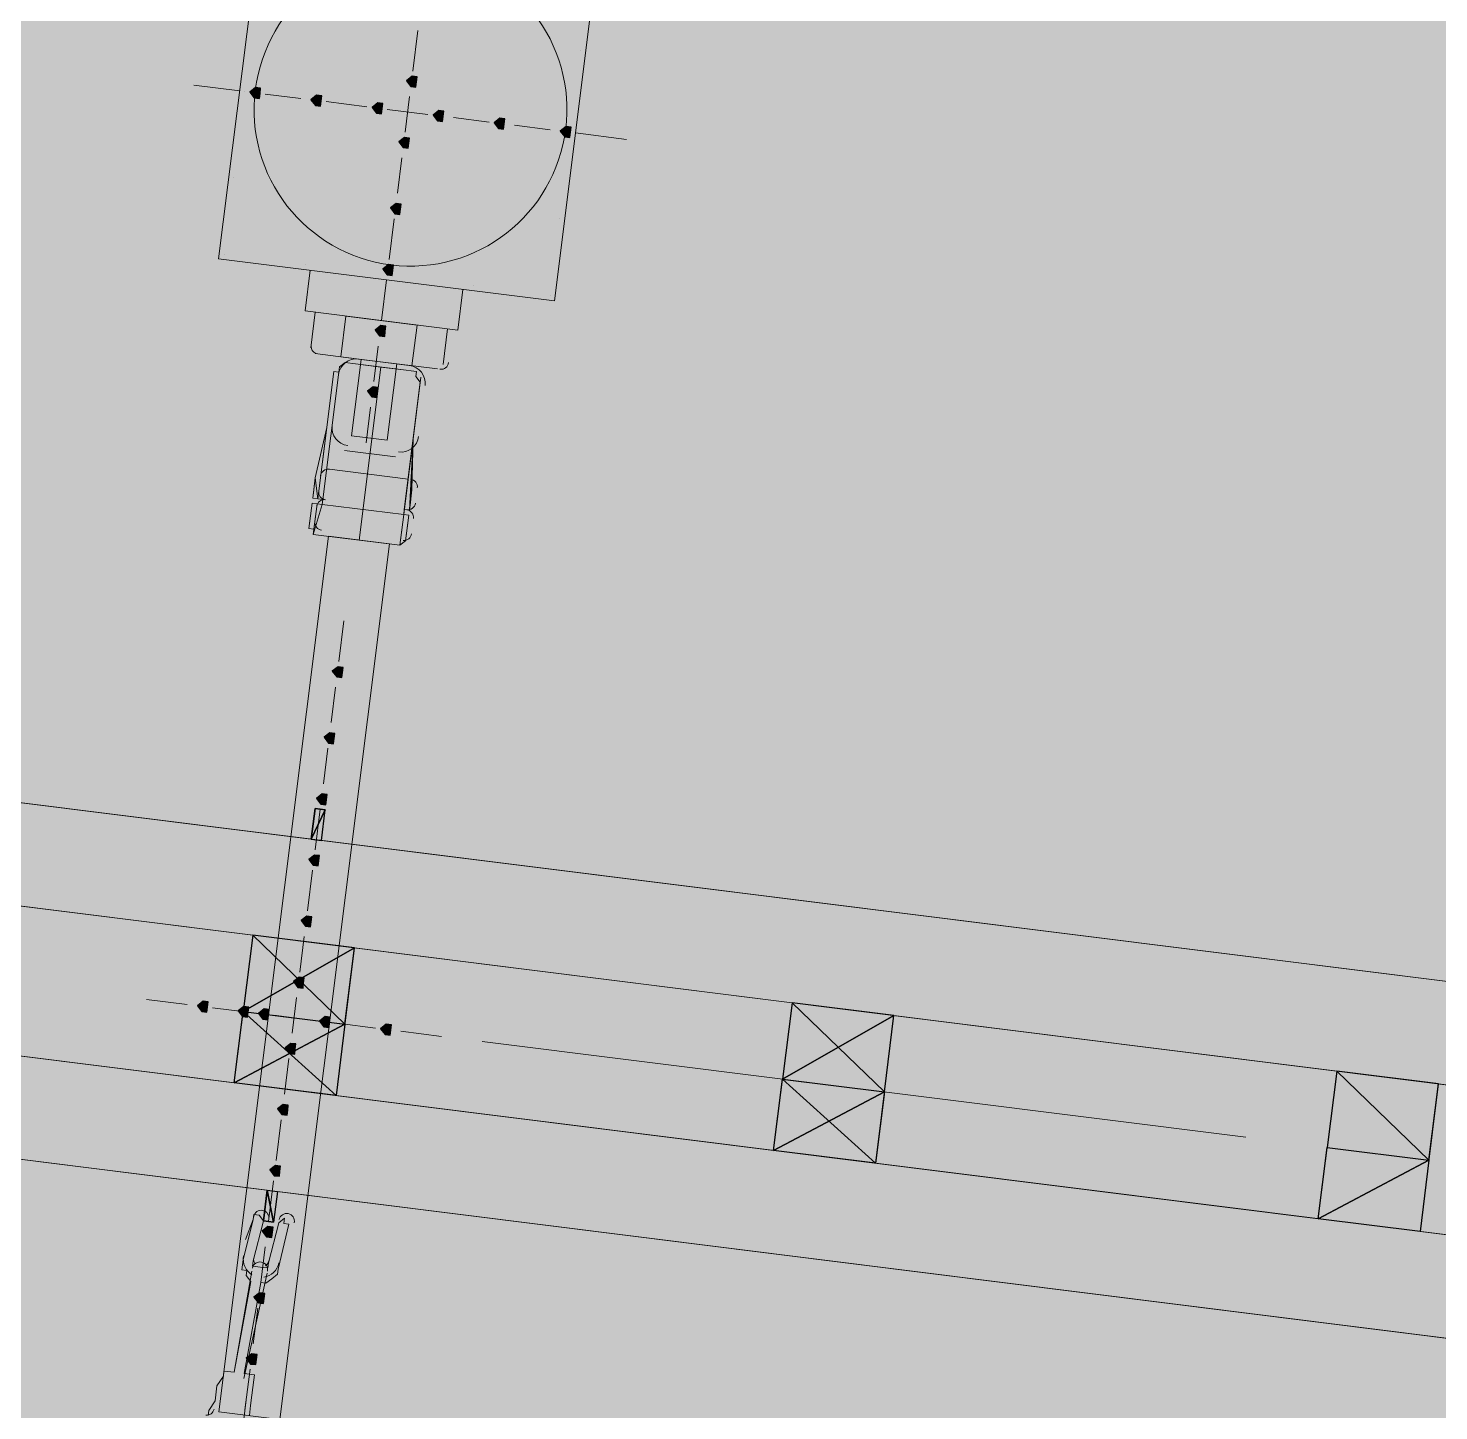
# Model space of a CAD drawing. Header units: metres. Extents: x -4 to 509425, y 7549 to 4732445.
# Drawn here: x 476051.467 to 476053.795, y 4719727.717 to 4719729.999 of the extents above; entities that cross this region are included whole.
import ezdxf

# ---------------------------------------------------------------- set-up
doc = ezdxf.new("R2010")
doc.units = ezdxf.units.M
doc.header["$LTSCALE"] = 0.01
doc.header["$MEASUREMENT"] = 0
doc.layers.get('0').update_dxf_attribs({"lineweight": 0})
doc.layers.add('_SUBESTACIÓN', color=1, linetype='Continuous')
doc.layers.add('SUBESTACION LA VID', color=253, linetype='Continuous')

# ---------------------------------------------------------------- blocks, each defined once
blk = doc.blocks.new('A$Cfff6051d')
at = {"layer": 'SUBESTACION LA VID', "transparency": 33554687}
h = blk.add_hatch(color=256, dxfattribs=at)
h.dxf.hatch_style = 2
h.paths.add_polyline_path([(476052.1076, 4719729.9103), (476052.1087, 4719729.9187), (476052.1003, 4719729.9197), (476052.0908, 4719729.9124), (476052.0982, 4719729.9029), (476052.1066, 4719729.9019)])
h = blk.add_hatch(color=256, dxfattribs=at)
h.dxf.hatch_style = 2
h.paths.add_polyline_path([(476051.8493, 4719729.8914), (476051.8503, 4719729.8998), (476051.8419, 4719729.9009), (476051.8325, 4719729.8935), (476051.8398, 4719729.8841), (476051.8482, 4719729.883)])
h = blk.add_hatch(color=256, dxfattribs=at)
h.dxf.hatch_style = 2
h.paths.add_polyline_path([(476051.9501, 4719729.8788), (476051.9511, 4719729.8872), (476051.9427, 4719729.8883), (476051.9333, 4719729.8809), (476051.9406, 4719729.8715), (476051.949, 4719729.8704)])
h = blk.add_hatch(color=256, dxfattribs=at)
h.dxf.hatch_style = 2
h.paths.add_polyline_path([(476052.0509, 4719729.8662), (476052.0519, 4719729.8746), (476052.0435, 4719729.8756), (476052.0341, 4719729.8683), (476052.0414, 4719729.8588), (476052.0498, 4719729.8578)])
h = blk.add_hatch(color=256, dxfattribs=at)
h.dxf.hatch_style = 2
h.paths.add_polyline_path([(476052.1517, 4719729.8535), (476052.1528, 4719729.8619), (476052.1444, 4719729.863), (476052.1349, 4719729.8556), (476052.1422, 4719729.8462), (476052.1506, 4719729.8451)])
h = blk.add_hatch(color=256, dxfattribs=at)
h.dxf.hatch_style = 2
h.paths.add_polyline_path([(476052.2525, 4719729.8409), (476052.2536, 4719729.8493), (476052.2452, 4719729.8503), (476052.2357, 4719729.843), (476052.243, 4719729.8335), (476052.2514, 4719729.8325)])
h = blk.add_hatch(color=256, dxfattribs=at)
h.dxf.hatch_style = 2
h.paths.add_polyline_path([(476052.3617, 4719729.8272), (476052.3628, 4719729.8356), (476052.3544, 4719729.8367), (476052.3449, 4719729.8293), (476052.3523, 4719729.8199), (476052.3607, 4719729.8188)])
h = blk.add_hatch(color=256, dxfattribs=at)
h.dxf.hatch_style = 2
h.paths.add_polyline_path([(476052.095, 4719729.8094), (476052.096, 4719729.8178), (476052.0876, 4719729.8189), (476052.0782, 4719729.8116), (476052.0855, 4719729.8021), (476052.0939, 4719729.801)])
h = blk.add_hatch(color=256, dxfattribs=at)
h.dxf.hatch_style = 2
h.paths.add_polyline_path([(476052.0813, 4719729.7002), (476052.0823, 4719729.7086), (476052.0739, 4719729.7097), (476052.0645, 4719729.7024), (476052.0718, 4719729.6929), (476052.0802, 4719729.6918)])
h = blk.add_hatch(color=256, dxfattribs=at)
h.dxf.hatch_style = 2
h.paths.add_polyline_path([(476052.0687, 4719729.5994), (476052.0697, 4719729.6078), (476052.0613, 4719729.6089), (476052.0518, 4719729.6015), (476052.0592, 4719729.5921), (476052.0676, 4719729.591)])
h = blk.add_hatch(color=256, dxfattribs=at)
h.dxf.hatch_style = 2
h.paths.add_polyline_path([(476052.056, 4719729.4986), (476052.0571, 4719729.507), (476052.0487, 4719729.5081), (476052.0392, 4719729.5007), (476052.0466, 4719729.4913), (476052.055, 4719729.4902)])
h = blk.add_hatch(color=256, dxfattribs=at)
h.dxf.hatch_style = 2
h.paths.add_polyline_path([(476052.0434, 4719729.3978), (476052.0444, 4719729.4062), (476052.036, 4719729.4073), (476052.0266, 4719729.3999), (476052.0339, 4719729.3905), (476052.0423, 4719729.3894)])
h = blk.add_hatch(color=256, dxfattribs=at)
h.dxf.hatch_style = 2
h.paths.add_polyline_path([(476051.9855, 4719728.9358), (476051.9865, 4719728.9442), (476051.9781, 4719728.9453), (476051.9686, 4719728.9379), (476051.976, 4719728.9285), (476051.9844, 4719728.9274)])
h = blk.add_hatch(color=256, dxfattribs=at)
h.dxf.hatch_style = 2
h.paths.add_polyline_path([(476051.9718, 4719728.8266), (476051.9728, 4719728.835), (476051.9644, 4719728.8361), (476051.955, 4719728.8287), (476051.9623, 4719728.8193), (476051.9707, 4719728.8182)])
h = blk.add_hatch(color=256, dxfattribs=at)
h.dxf.hatch_style = 2
h.paths.add_polyline_path([(476051.9591, 4719728.7258), (476051.9602, 4719728.7342), (476051.9518, 4719728.7353), (476051.9423, 4719728.7279), (476051.9497, 4719728.7185), (476051.9581, 4719728.7174)])
h = blk.add_hatch(color=256, dxfattribs=at)
h.dxf.hatch_style = 2
h.paths.add_polyline_path([(476051.9465, 4719728.625), (476051.9475, 4719728.6334), (476051.9391, 4719728.6345), (476051.9297, 4719728.6271), (476051.937, 4719728.6177), (476051.9454, 4719728.6166)])
h = blk.add_hatch(color=256, dxfattribs=at)
h.dxf.hatch_style = 2
h.paths.add_polyline_path([(476051.9338, 4719728.5242), (476051.9349, 4719728.5326), (476051.9265, 4719728.5337), (476051.917, 4719728.5263), (476051.9244, 4719728.5169), (476051.9328, 4719728.5158)])
h = blk.add_hatch(color=256, dxfattribs=at)
h.dxf.hatch_style = 2
h.paths.add_polyline_path([(476051.9212, 4719728.4234), (476051.9223, 4719728.4318), (476051.9139, 4719728.4328), (476051.9044, 4719728.4255), (476051.9118, 4719728.416), (476051.9202, 4719728.415)])
h = blk.add_hatch(color=256, dxfattribs=at)
h.dxf.hatch_style = 2
h.paths.add_polyline_path([(476051.7626, 4719728.3835), (476051.7637, 4719728.3919), (476051.7553, 4719728.393), (476051.7458, 4719728.3857), (476051.7532, 4719728.3762), (476051.7616, 4719728.3751)])
h = blk.add_hatch(color=256, dxfattribs=at)
h.dxf.hatch_style = 2
h.paths.add_polyline_path([(476051.8298, 4719728.3751), (476051.8309, 4719728.3835), (476051.8225, 4719728.3846), (476051.813, 4719728.3772), (476051.8204, 4719728.3678), (476051.8288, 4719728.3667)])
h = blk.add_hatch(color=256, dxfattribs=at)
h.dxf.hatch_style = 2
h.paths.add_polyline_path([(476051.8634, 4719728.3709), (476051.8645, 4719728.3793), (476051.8561, 4719728.3804), (476051.8466, 4719728.373), (476051.854, 4719728.3636), (476051.8624, 4719728.3625)])
h = blk.add_hatch(color=256, dxfattribs=at)
h.dxf.hatch_style = 2
h.paths.add_polyline_path([(476051.9642, 4719728.3583), (476051.9653, 4719728.3667), (476051.9569, 4719728.3677), (476051.9474, 4719728.3604), (476051.9548, 4719728.3509), (476051.9632, 4719728.3499)])
h = blk.add_hatch(color=256, dxfattribs=at)
h.dxf.hatch_style = 2
h.paths.add_polyline_path([(476052.065, 4719728.3456), (476052.0661, 4719728.354), (476052.0577, 4719728.3551), (476052.0482, 4719728.3477), (476052.0556, 4719728.3383), (476052.064, 4719728.3372)])
h = blk.add_hatch(color=256, dxfattribs=at)
h.dxf.hatch_style = 2
h.paths.add_polyline_path([(476051.9075, 4719728.3142), (476051.9086, 4719728.3226), (476051.9002, 4719728.3236), (476051.8907, 4719728.3163), (476051.8981, 4719728.3068), (476051.9065, 4719728.3058)])
h = blk.add_hatch(color=256, dxfattribs=at)
h.dxf.hatch_style = 2
h.paths.add_polyline_path([(476051.8949, 4719728.2134), (476051.8959, 4719728.2218), (476051.8875, 4719728.2228), (476051.8781, 4719728.2155), (476051.8854, 4719728.206), (476051.8938, 4719728.205)])
h = blk.add_hatch(color=256, dxfattribs=at)
h.dxf.hatch_style = 2
h.paths.add_polyline_path([(476051.8822, 4719728.1126), (476051.8833, 4719728.121), (476051.8749, 4719728.122), (476051.8654, 4719728.1147), (476051.8728, 4719728.1052), (476051.8812, 4719728.1042)])
h = blk.add_hatch(color=256, dxfattribs=at)
h.dxf.hatch_style = 2
h.paths.add_polyline_path([(476051.8696, 4719728.0118), (476051.8707, 4719728.0202), (476051.8623, 4719728.0212), (476051.8528, 4719728.0139), (476051.8602, 4719728.0044), (476051.8686, 4719728.0034)])
h = blk.add_hatch(color=256, dxfattribs=at)
h.dxf.hatch_style = 2
h.paths.add_polyline_path([(476051.8559, 4719727.9026), (476051.857, 4719727.911), (476051.8486, 4719727.912), (476051.8391, 4719727.9047), (476051.8465, 4719727.8952), (476051.8549, 4719727.8942)])
h = blk.add_hatch(color=256, dxfattribs=at)
h.dxf.hatch_style = 2
h.paths.add_polyline_path([(476051.8433, 4719727.8018), (476051.8443, 4719727.8102), (476051.8359, 4719727.8112), (476051.8265, 4719727.8039), (476051.8338, 4719727.7944), (476051.8422, 4719727.7934)])
at = {"layer": 'SUBESTACION LA VID', "lineweight": 15}
for p, q in [((476052.1097, 4719729.9953), (476052.1013, 4719729.9281)), ((476054.4792, 4719728.3416), (476041.4671, 4719729.9729)), ((476054.4792, 4719728.3416), (476041.4671, 4719729.9729)), ((476052.3786, 4719729.9616), (476052.3786, 4719729.9616)), ((476051.8157, 4719729.8957), (476051.7401, 4719729.9051)), ((476051.8241, 4719729.8946), (476051.8241, 4719729.8946)), ((476051.9165, 4719729.883), (476051.8577, 4719729.8904)), ((476052.0961, 4719729.8861), (476052.0887, 4719729.8273)), ((476052.0257, 4719729.8693), (476051.9585, 4719729.8778)), ((476052.1265, 4719729.8567), (476052.0593, 4719729.8651)), ((476052.2273, 4719729.8441), (476052.1685, 4719729.8514)), ((476052.3281, 4719729.8314), (476052.2693, 4719729.8388)), ((476052.3617, 4719729.8272), (476052.3617, 4719729.8272)), ((476052.4541, 4719729.8156), (476052.3701, 4719729.8261)), ((476054.3153, 4719728.1915), (476041.5972, 4719729.786)), ((476054.3153, 4719728.1915), (476041.5972, 4719729.786)), ((476052.0834, 4719729.7853), (476052.076, 4719729.7265)), ((476051.8062, 4719729.7518), (476051.8062, 4719729.7518)), ((476052.0708, 4719729.6845), (476052.0624, 4719729.6173)), ((476052.3438, 4719729.6844), (476052.3438, 4719729.6844)), ((476051.7904, 4719729.6258), (476051.7904, 4719729.6258)), ((476051.9248, 4719729.6089), (476051.9248, 4719729.6089)), ((476051.9321, 4719729.5995), (476051.9237, 4719729.5323)), ((476052.0581, 4719729.5837), (476052.0497, 4719729.5165)), ((476052.0592, 4719729.5921), (476052.0592, 4719729.5921)), ((476052.1841, 4719729.5679), (476052.1757, 4719729.5007)), ((476052.202, 4719729.5742), (476052.202, 4719729.5742)), ((476052.328, 4719729.5584), (476052.328, 4719729.5584)), ((476054.2848, 4719727.9479), (476041.5667, 4719729.5424)), ((476054.2848, 4719727.9479), (476041.5667, 4719729.5424)), ((476051.9237, 4719729.5323), (476052.1757, 4719729.5007)), ((476051.9405, 4719729.5302), (476051.9331, 4719729.4714)), ((476052.1589, 4719729.5028), (476052.1515, 4719729.444)), ((476052.0445, 4719729.4745), (476052.0371, 4719729.4157)), ((476051.9405, 4719729.4619), (476052.0161, 4719729.4524)), ((476052.0906, 4719729.4346), (476052.0066, 4719729.4451)), ((476052.0161, 4719729.4524), (476052.0749, 4719729.4451)), ((476052.0749, 4719729.4451), (476052.1421, 4719729.4366)), ((476051.9699, 4719729.4241), (476051.9593, 4719729.3401)), ((476052.1022, 4719729.3222), (476052.1127, 4719729.4062)), ((476054.4065, 4719727.762), (476041.3944, 4719729.3933)), ((476054.4065, 4719727.762), (476041.3944, 4719729.3933)), ((476052.0318, 4719729.3737), (476052.0244, 4719729.3149)), ((476051.9593, 4719729.3401), (476051.9404, 4719729.2572)), ((476051.9887, 4719729.3023), (476052.0727, 4719729.2918)), ((476052.1022, 4719729.3222), (476052.1, 4719729.2371)), ((476051.9404, 4719729.2572), (476051.9373, 4719729.232)), ((476052.0937, 4719729.255), (476051.9593, 4719729.2719)), ((476052.0969, 4719729.2119), (476052.1, 4719729.2371)), ((476051.9519, 4719729.213), (476052.0864, 4719729.1962)), ((476052.0864, 4719729.1962), (476051.9519, 4719729.213)), ((476051.9341, 4719729.2068), (476051.9309, 4719729.1816)), ((476052.0905, 4719729.1615), (476052.0937, 4719729.1867)), ((476051.7813, 4719727.7157), (476051.9624, 4719729.1605)), ((476051.9456, 4719729.1626), (476052.08, 4719729.1458)), ((476051.8821, 4719727.703), (476052.0632, 4719729.1479)), ((476051.9792, 4719728.9537), (476051.9876, 4719729.0209)), ((476051.9665, 4719728.8529), (476051.9739, 4719728.9117)), ((476051.9539, 4719728.7521), (476051.9613, 4719728.8109)), ((476051.9402, 4719728.6429), (476051.9486, 4719728.7101)), ((476051.9507, 4719728.6586), (476051.957, 4719728.709)), ((476051.9276, 4719728.5421), (476051.936, 4719728.6093)), ((476051.8067, 4719728.2586), (476051.8372, 4719728.5022)), ((476051.8372, 4719728.5022), (476051.8067, 4719728.2586)), ((476051.9149, 4719728.4412), (476051.9223, 4719728.5)), ((476051.9747, 4719728.2375), (476052.0052, 4719728.4811)), ((476052.0052, 4719728.4811), (476051.9747, 4719728.2375)), ((476051.729, 4719728.3878), (476051.6618, 4719728.3962)), ((476051.9023, 4719728.3404), (476051.9097, 4719728.3992)), ((476051.8382, 4719728.3741), (476051.771, 4719728.3825)), ((476051.939, 4719728.3614), (476051.8718, 4719728.3699)), ((476052.6971, 4719728.1469), (476052.7277, 4719728.3905)), ((476052.7277, 4719728.3905), (476052.6971, 4719728.1469)), ((476052.8651, 4719728.1259), (476052.8957, 4719728.3695)), ((476052.8957, 4719728.3695), (476052.8651, 4719728.1259)), ((476052.0398, 4719728.3488), (476051.981, 4719728.3562)), ((476052.149, 4719728.3351), (476052.0818, 4719728.3435)), ((476053.4763, 4719728.1687), (476052.2162, 4719728.3267)), ((476051.8896, 4719728.2396), (476051.897, 4719728.2984)), ((476053.596, 4719728.0343), (476053.6265, 4719728.2779)), ((476053.6265, 4719728.2779), (476053.596, 4719728.0343)), ((476053.764, 4719728.0132), (476053.7945, 4719728.2568)), ((476053.7945, 4719728.2568), (476053.764, 4719728.0132)), ((476051.876, 4719728.1304), (476051.8844, 4719728.1976)), ((476051.8633, 4719728.0296), (476051.8717, 4719728.0968)), ((476051.878, 4719728.079), (476051.8717, 4719728.0286)), ((476051.8549, 4719728.0307), (476051.8381, 4719727.9645)), ((476051.8633, 4719727.9614), (476051.8801, 4719728.0275)), ((476051.879, 4719727.9509), (476051.8969, 4719728.0254)), ((476051.8507, 4719727.9288), (476051.858, 4719727.9876)), ((476051.836, 4719727.9477), (476051.8065, 4719727.7808)), ((476051.8612, 4719727.9446), (476051.8223, 4719727.7703)), ((476051.838, 4719727.828), (476051.8454, 4719727.8868)), ((476051.8243, 4719727.7188), (476051.8328, 4719727.786)), ((476051.8159, 4719727.6516), (476051.8265, 4719727.7356))]:
    blk.add_line(p, q, dxfattribs=at)
at = {"layer": 'SUBESTACION LA VID', "lineweight": 0}
for p, q in [((476051.9709, 4719729.4325), (476051.9446, 4719729.2225)), ((476052.1137, 4719729.4146), (476052.0874, 4719729.2046)), ((476052.1137, 4719729.4146), (476052.0874, 4719729.2046)), ((476052.1022, 4719729.3222), (476052.0874, 4719729.2046)), ((476052.1022, 4719729.3222), (476052.0958, 4719729.2035)), ((476052.1022, 4719729.3222), (476052.0958, 4719729.2035)), ((476052.1022, 4719729.3222), (476052.0958, 4719729.2035)), ((476052.1022, 4719729.3222), (476052.0958, 4719729.2035)), ((476051.9404, 4719729.2572), (476051.9362, 4719729.2236)), ((476051.9404, 4719729.2572), (476051.9362, 4719729.2236)), ((476051.9404, 4719729.2572), (476051.9373, 4719729.232)), ((476051.9404, 4719729.2572), (476051.9446, 4719729.2225)), ((476051.9404, 4719729.2572), (476051.9446, 4719729.2225)), ((476051.9351, 4719729.2152), (476051.9299, 4719729.1732)), ((476051.9435, 4719729.2141), (476051.9372, 4719729.1637)), ((476051.9435, 4719729.2141), (476051.9372, 4719729.1637)), ((476051.9519, 4719729.213), (476051.9372, 4719729.1637)), ((476051.9435, 4719729.2141), (476051.9383, 4719729.1721)), ((476051.9341, 4719729.2068), (476051.9309, 4719729.1816)), ((476052.0864, 4719729.1962), (476052.08, 4719729.1458)), ((476052.0864, 4719729.1962), (476052.08, 4719729.1458)), ((476052.0937, 4719729.1867), (476052.0905, 4719729.1615)), ((476047.9605, 4719729.1588), (476051.9339, 4719728.6607)), ((476051.9507, 4719728.6586), (476047.9605, 4719729.1588)), ((476049.1911, 4719728.8339), (476051.8372, 4719728.5022)), ((476047.8879, 4719728.5792), (476051.8612, 4719728.0811)), ((476051.878, 4719728.079), (476047.8879, 4719728.5792)), ((476049.1606, 4719728.5903), (476051.8067, 4719728.2586)), ((476051.8372, 4719728.5022), (476052.7277, 4719728.3905)), ((476051.8067, 4719728.2586), (476052.6971, 4719728.1469))]:
    blk.add_line(p, q, dxfattribs=at)
at = {"layer": 'SUBESTACION LA VID', "lineweight": 15}
for points in [[(476052.3354, 4719729.5489), (476052.4049, 4719730.1034), (476051.8504, 4719730.1729), (476051.7809, 4719729.6184), (476052.3354, 4719729.5489)], [(476054.3364, 4719728.3595), (476051.9507, 4719728.6586), (476051.957, 4719728.709), (476051.9402, 4719728.7111), (476051.9339, 4719728.6607), (476047.9857, 4719729.1557)], [(476048.0403, 4719728.9782), (476049.1911, 4719728.8339), (476049.1753, 4719728.7079), (476049.3433, 4719728.6869), (476049.3591, 4719728.8129), (476050.51, 4719728.6686), (476050.4942, 4719728.5426), (476050.6706, 4719728.5205), (476050.6864, 4719728.6465), (476051.8372, 4719728.5022), (476051.8214, 4719728.3762), (476051.9894, 4719728.3551), (476052.0052, 4719728.4811), (476052.7277, 4719728.3905), (476052.7119, 4719728.2645), (476052.8799, 4719728.2435), (476052.8957, 4719728.3695), (476053.6265, 4719728.2779), (476053.6107, 4719728.1519), (476053.7787, 4719728.1308), (476053.7945, 4719728.2568), (476054.2481, 4719728.1999)], [(476054.3364, 4719728.3595), (476051.9507, 4719728.6586), (476051.957, 4719728.709), (476051.9402, 4719728.7111), (476051.9339, 4719728.6607), (476047.9857, 4719729.1557)], [(476048.0403, 4719728.9782), (476049.1911, 4719728.8339), (476049.1753, 4719728.7079), (476049.3433, 4719728.6869), (476049.3591, 4719728.8129), (476050.51, 4719728.6686), (476050.4942, 4719728.5426), (476050.6706, 4719728.5205), (476050.6864, 4719728.6465), (476051.8372, 4719728.5022), (476051.8214, 4719728.3762), (476051.9894, 4719728.3551), (476052.0052, 4719728.4811), (476052.7277, 4719728.3905), (476052.7119, 4719728.2645), (476052.8799, 4719728.2435), (476052.8957, 4719728.3695), (476053.6265, 4719728.2779), (476053.6107, 4719728.1519), (476053.7787, 4719728.1308), (476053.7945, 4719728.2568), (476054.2481, 4719728.1999)], [(476054.2637, 4719727.7799), (476051.878, 4719728.079), (476051.8717, 4719728.0286), (476051.8549, 4719728.0307), (476051.8612, 4719728.0811), (476047.9131, 4719728.5761)], [(476048.0097, 4719728.7346), (476049.1606, 4719728.5903), (476049.1753, 4719728.7079), (476049.3433, 4719728.6869), (476049.3286, 4719728.5692), (476050.4794, 4719728.425), (476050.4942, 4719728.5426), (476050.6706, 4719728.5205), (476050.6558, 4719728.4029), (476051.8067, 4719728.2586), (476051.8214, 4719728.3762), (476051.9894, 4719728.3551), (476051.9747, 4719728.2375), (476052.6971, 4719728.1469), (476052.7119, 4719728.2645), (476052.8799, 4719728.2435), (476052.8651, 4719728.1259), (476053.596, 4719728.0343), (476053.6107, 4719728.1519), (476053.7787, 4719728.1308), (476053.764, 4719728.0132), (476054.2176, 4719727.9563)], [(476054.2637, 4719727.7799), (476051.878, 4719728.079), (476051.8717, 4719728.0286), (476051.8549, 4719728.0307), (476051.8612, 4719728.0811), (476047.9131, 4719728.5761)], [(476048.0097, 4719728.7346), (476049.1606, 4719728.5903), (476049.1753, 4719728.7079), (476049.3433, 4719728.6869), (476049.3286, 4719728.5692), (476050.4794, 4719728.425), (476050.4942, 4719728.5426), (476050.6706, 4719728.5205), (476050.6558, 4719728.4029), (476051.8067, 4719728.2586), (476051.8214, 4719728.3762), (476051.9894, 4719728.3551), (476051.9747, 4719728.2375), (476052.6971, 4719728.1469), (476052.7119, 4719728.2645), (476052.8799, 4719728.2435), (476052.8651, 4719728.1259), (476053.596, 4719728.0343), (476053.6107, 4719728.1519), (476053.7787, 4719728.1308), (476053.764, 4719728.0132), (476054.2176, 4719727.9563)], [(476051.9825, 4719729.4567), (476051.9909, 4719729.5239), (476052.1085, 4719729.5091), (476052.1001, 4719729.4419), (476051.9825, 4719729.4567)], [(476051.9699, 4719729.4241), (476051.9709, 4719729.4325), (476051.9793, 4719729.4315), (476051.9804, 4719729.4399), (476051.9898, 4719729.4472), (476052.0066, 4719729.4451), (476052.0486, 4719729.4398), (476052.0128, 4719729.1542), (476051.9456, 4719729.1626), (476051.9372, 4719729.1637), (476051.9383, 4719729.1721), (476051.9299, 4719729.1732), (476051.9309, 4719729.1816), (476051.9341, 4719729.2068), (476051.9351, 4719729.2152), (476051.9435, 4719729.2141), (476051.9519, 4719729.213), (476051.953, 4719729.2214), (476051.9446, 4719729.2225), (476051.9362, 4719729.2236), (476051.9373, 4719729.232), (476051.9404, 4719729.2572), (476051.9593, 4719729.3401), (476051.9699, 4719729.4241)], [(476052.0161, 4719729.4524), (476052.0003, 4719729.3264), (476052.0591, 4719729.3191), (476052.0749, 4719729.4451)], [(476052.1127, 4719729.4062), (476052.1137, 4719729.4146), (476052.1064, 4719729.4241), (476052.1074, 4719729.4325), (476052.099, 4719729.4335), (476052.0906, 4719729.4346), (476052.0486, 4719729.4398), (476052.0128, 4719729.1542), (476052.08, 4719729.1458), (476052.0895, 4719729.1531), (476052.0905, 4719729.1615), (476052.0937, 4719729.1867), (476052.0948, 4719729.1951), (476052.0864, 4719729.1962), (476052.0874, 4719729.2046), (476052.0958, 4719729.2035), (476052.0969, 4719729.2119), (476052.1, 4719729.2371), (476052.1022, 4719729.3222), (476052.1127, 4719729.4062)], [(476051.7813, 4719727.7157), (476051.8821, 4719727.703), (476052.0632, 4719729.1479), (476051.9624, 4719729.1605), (476051.7813, 4719727.7157)], [(476051.9339, 4719728.6607), (476051.9402, 4719728.7111), (476051.957, 4719728.709), (476051.9507, 4719728.6586)], [(476051.9339, 4719728.6607), (476051.9402, 4719728.7111), (476051.957, 4719728.709)], [(476051.8612, 4719728.0811), (476051.8549, 4719728.0307), (476051.8717, 4719728.0286)], [(476051.8612, 4719728.0811), (476051.8549, 4719728.0307), (476051.8717, 4719728.0286), (476051.878, 4719728.079)], [(476051.7634, 4719727.7094), (476051.7645, 4719727.7178), (476051.775, 4719727.7335), (476051.7782, 4719727.7587), (476051.7887, 4719727.7745), (476051.7897, 4719727.7829), (476051.8065, 4719727.7808), (476051.8339, 4719727.9309), (476051.8265, 4719727.9404), (476051.8276, 4719727.9488), (476051.8192, 4719727.9498), (476051.8202, 4719727.9582), (476051.8213, 4719727.9666), (476051.8381, 4719728.0328), (476051.8392, 4719728.0412), (476051.8476, 4719728.0401), (476051.8549, 4719728.0307), (476051.8381, 4719727.9645), (476051.837, 4719727.9561), (476051.8454, 4719727.9551), (476051.8538, 4719727.954), (476051.8622, 4719727.953), (476051.8633, 4719727.9614), (476051.8801, 4719728.0275), (476051.8896, 4719728.0349), (476051.8885, 4719728.0265), (476051.8969, 4719728.0254), (476051.879, 4719727.9509), (476051.878, 4719727.9425), (476051.8685, 4719727.9351), (476051.8591, 4719727.9278), (476051.8507, 4719727.9288), (476051.8233, 4719727.7787), (476051.8401, 4719727.7766), (476051.8391, 4719727.7682), (476051.8359, 4719727.743), (476051.8338, 4719727.7262), (476051.8317, 4719727.7094)], [(476051.8213, 4719727.9666), (476051.8381, 4719728.0328), (476051.8255, 4719728.0002)], [(476051.8065, 4719727.7808), (476051.7897, 4719727.7829), (476051.7887, 4719727.7745), (476051.7782, 4719727.7587), (476051.775, 4719727.7335), (476051.7645, 4719727.7178)], [(476051.8317, 4719727.7094), (476051.8338, 4719727.7262), (476051.8359, 4719727.743), (476051.8391, 4719727.7682), (476051.8401, 4719727.7766), (476051.8233, 4719727.7787)]]:
    blk.add_lwpolyline(points, dxfattribs=at)
at = {"layer": 'SUBESTACION LA VID', "lineweight": 0}
for points in [[(476041.6183, 4719729.954), (476051.9507, 4719728.6586), (476043.9956, 4719729.6559)], [(476041.6183, 4719729.954), (476051.9507, 4719728.6586), (476043.9956, 4719729.6559)], [(476051.9507, 4719728.6586), (476047.9857, 4719729.1557), (476043.9956, 4719729.6559), (476047.9605, 4719729.1588)], [(476051.9446, 4719729.2225), (476051.9709, 4719729.4325), (476051.9593, 4719729.3401)], [(476051.9793, 4719729.4315), (476051.953, 4719729.2214), (476051.9793, 4719729.4315)], [(476052.1148, 4719729.423), (476052.0864, 4719729.1962), (476052.08, 4719729.1458)], [(476052.1137, 4719729.4146), (476052.0874, 4719729.2046), (476052.1137, 4719729.4146), (476052.1022, 4719729.3222)], [(476041.5456, 4719729.3743), (476051.878, 4719728.079), (476043.9229, 4719729.0763)], [(476041.5456, 4719729.3743), (476051.878, 4719728.079), (476043.9229, 4719729.0763)], [(476051.9593, 4719729.3401), (476051.9446, 4719729.2225), (476051.9593, 4719729.3401)], [(476052.1022, 4719729.3222), (476052.0969, 4719729.2119), (476052.1, 4719729.2371)], [(476051.9404, 4719729.2572), (476051.9373, 4719729.232), (476051.9404, 4719729.2572)], [(476051.9404, 4719729.2572), (476051.9373, 4719729.232), (476051.9404, 4719729.2572)], [(476052.1, 4719729.2371), (476052.0969, 4719729.2119), (476052.1, 4719729.2371)], [(476052.1, 4719729.2371), (476052.0969, 4719729.2119), (476052.1, 4719729.2371)], [(476051.9341, 4719729.2068), (476051.9299, 4719729.1732), (476051.9351, 4719729.2152)], [(476051.9435, 4719729.2141), (476051.9383, 4719729.1721), (476051.9435, 4719729.2141)], [(476051.9435, 4719729.2141), (476051.9383, 4719729.1721), (476051.9435, 4719729.2141), (476051.9383, 4719729.1721)], [(476051.9309, 4719729.1816), (476051.9341, 4719729.2068), (476051.9299, 4719729.1732), (476051.9341, 4719729.2068)], [(476051.9341, 4719729.2068), (476051.9309, 4719729.1816), (476051.9341, 4719729.2068)], [(476052.0864, 4719729.1962), (476052.08, 4719729.1458), (476052.0864, 4719729.1962), (476052.0811, 4719729.1542)], [(476052.0948, 4719729.1951), (476052.0895, 4719729.1531), (476052.0948, 4719729.1951)], [(476052.0948, 4719729.1951), (476052.0895, 4719729.1531), (476052.0948, 4719729.1951)], [(476052.0948, 4719729.1951), (476052.0895, 4719729.1531), (476052.0948, 4719729.1951)], [(476052.0948, 4719729.1951), (476052.0895, 4719729.1531), (476052.0937, 4719729.1867), (476052.0895, 4719729.1531)], [(476052.0937, 4719729.1867), (476052.0905, 4719729.1615), (476052.0937, 4719729.1867)], [(476052.0937, 4719729.1867), (476052.0905, 4719729.1615), (476052.0937, 4719729.1867)], [(476051.878, 4719728.079), (476047.9131, 4719728.5761), (476043.9229, 4719729.0763), (476047.8879, 4719728.5792)], [(476052.7277, 4719728.3905), (476051.8372, 4719728.5022), (476049.1911, 4719728.8339)], [(476050.51, 4719728.6686), (476051.8372, 4719728.5022), (476049.3591, 4719728.8129)], [(476052.6971, 4719728.1469), (476051.8067, 4719728.2586), (476049.1606, 4719728.5903)], [(476050.4794, 4719728.425), (476051.8067, 4719728.2586), (476049.3286, 4719728.5692)], [(476053.7945, 4719728.2568), (476052.7277, 4719728.3905), (476053.6265, 4719728.2779)], [(476053.7945, 4719728.2568), (476052.7277, 4719728.3905), (476053.6265, 4719728.2779)], [(476053.764, 4719728.0132), (476052.6971, 4719728.1469), (476053.596, 4719728.0343)], [(476053.764, 4719728.0132), (476052.6971, 4719728.1469), (476053.596, 4719728.0343)]]:
    blk.add_lwpolyline(points, dxfattribs=at)
at = {"layer": 'SUBESTACION LA VID'}
for points in [[(476052.1076, 4719729.9103), (476052.1087, 4719729.9187), (476052.1003, 4719729.9197), (476052.0908, 4719729.9124), (476052.0982, 4719729.9029), (476052.1066, 4719729.9019)], [(476051.8493, 4719729.8914), (476051.8503, 4719729.8998), (476051.8419, 4719729.9009), (476051.8325, 4719729.8935), (476051.8398, 4719729.8841), (476051.8482, 4719729.883)], [(476051.9501, 4719729.8788), (476051.9511, 4719729.8872), (476051.9427, 4719729.8883), (476051.9333, 4719729.8809), (476051.9406, 4719729.8715), (476051.949, 4719729.8704)], [(476052.0509, 4719729.8662), (476052.0519, 4719729.8746), (476052.0435, 4719729.8756), (476052.0341, 4719729.8683), (476052.0414, 4719729.8588), (476052.0498, 4719729.8578)], [(476052.1517, 4719729.8535), (476052.1528, 4719729.8619), (476052.1444, 4719729.863), (476052.1349, 4719729.8556), (476052.1422, 4719729.8462), (476052.1506, 4719729.8451)], [(476052.2525, 4719729.8409), (476052.2536, 4719729.8493), (476052.2452, 4719729.8503), (476052.2357, 4719729.843), (476052.243, 4719729.8335), (476052.2514, 4719729.8325)], [(476052.3617, 4719729.8272), (476052.3628, 4719729.8356), (476052.3544, 4719729.8367), (476052.3449, 4719729.8293), (476052.3523, 4719729.8199), (476052.3607, 4719729.8188)], [(476052.095, 4719729.8094), (476052.096, 4719729.8178), (476052.0876, 4719729.8189), (476052.0782, 4719729.8116), (476052.0855, 4719729.8021), (476052.0939, 4719729.801)], [(476052.0813, 4719729.7002), (476052.0823, 4719729.7086), (476052.0739, 4719729.7097), (476052.0645, 4719729.7024), (476052.0718, 4719729.6929), (476052.0802, 4719729.6918)], [(476052.0687, 4719729.5994), (476052.0697, 4719729.6078), (476052.0613, 4719729.6089), (476052.0518, 4719729.6015), (476052.0592, 4719729.5921), (476052.0676, 4719729.591)], [(476052.056, 4719729.4986), (476052.0571, 4719729.507), (476052.0487, 4719729.5081), (476052.0392, 4719729.5007), (476052.0466, 4719729.4913), (476052.055, 4719729.4902)], [(476052.0434, 4719729.3978), (476052.0444, 4719729.4062), (476052.036, 4719729.4073), (476052.0266, 4719729.3999), (476052.0339, 4719729.3905), (476052.0423, 4719729.3894)], [(476051.9855, 4719728.9358), (476051.9865, 4719728.9442), (476051.9781, 4719728.9453), (476051.9686, 4719728.9379), (476051.976, 4719728.9285), (476051.9844, 4719728.9274)], [(476051.9718, 4719728.8266), (476051.9728, 4719728.835), (476051.9644, 4719728.8361), (476051.955, 4719728.8287), (476051.9623, 4719728.8193), (476051.9707, 4719728.8182)], [(476051.9591, 4719728.7258), (476051.9602, 4719728.7342), (476051.9518, 4719728.7353), (476051.9423, 4719728.7279), (476051.9497, 4719728.7185), (476051.9581, 4719728.7174)], [(476051.9339, 4719728.6607), (476051.957, 4719728.709), (476051.9402, 4719728.7111)], [(476051.9507, 4719728.6586), (476051.957, 4719728.709), (476051.9339, 4719728.6607)], [(476051.9465, 4719728.625), (476051.9475, 4719728.6334), (476051.9391, 4719728.6345), (476051.9297, 4719728.6271), (476051.937, 4719728.6177), (476051.9454, 4719728.6166)], [(476051.9338, 4719728.5242), (476051.9349, 4719728.5326), (476051.9265, 4719728.5337), (476051.917, 4719728.5263), (476051.9244, 4719728.5169), (476051.9328, 4719728.5158)], [(476051.8214, 4719728.3762), (476051.9894, 4719728.3551), (476051.8372, 4719728.5022)], [(476051.8372, 4719728.5022), (476051.8214, 4719728.3762), (476052.0052, 4719728.4811)], [(476051.9894, 4719728.3551), (476052.0052, 4719728.4811), (476051.8372, 4719728.5022)], [(476052.0052, 4719728.4811), (476051.8214, 4719728.3762), (476051.9894, 4719728.3551)], [(476051.9212, 4719728.4234), (476051.9223, 4719728.4318), (476051.9139, 4719728.4328), (476051.9044, 4719728.4255), (476051.9118, 4719728.416), (476051.9202, 4719728.415)], [(476051.7626, 4719728.3835), (476051.7637, 4719728.3919), (476051.7553, 4719728.393), (476051.7458, 4719728.3857), (476051.7532, 4719728.3762), (476051.7616, 4719728.3751)], [(476051.8067, 4719728.2586), (476051.8214, 4719728.3762), (476051.9747, 4719728.2375)], [(476051.8214, 4719728.3762), (476051.9894, 4719728.3551), (476051.8067, 4719728.2586)], [(476051.8298, 4719728.3751), (476051.8309, 4719728.3835), (476051.8225, 4719728.3846), (476051.813, 4719728.3772), (476051.8204, 4719728.3678), (476051.8288, 4719728.3667)], [(476051.9747, 4719728.2375), (476051.8214, 4719728.3762), (476051.9894, 4719728.3551)], [(476051.8634, 4719728.3709), (476051.8645, 4719728.3793), (476051.8561, 4719728.3804), (476051.8466, 4719728.373), (476051.854, 4719728.3636), (476051.8624, 4719728.3625)], [(476052.7119, 4719728.2645), (476052.8799, 4719728.2435), (476052.7277, 4719728.3905)], [(476052.7277, 4719728.3905), (476052.7119, 4719728.2645), (476052.8957, 4719728.3695)], [(476052.8957, 4719728.3695), (476052.7119, 4719728.2645), (476052.8799, 4719728.2435)], [(476052.8799, 4719728.2435), (476052.8957, 4719728.3695), (476052.7277, 4719728.3905)], [(476051.9894, 4719728.3551), (476051.9747, 4719728.2375), (476051.8067, 4719728.2586)], [(476051.9642, 4719728.3583), (476051.9653, 4719728.3667), (476051.9569, 4719728.3677), (476051.9474, 4719728.3604), (476051.9548, 4719728.3509), (476051.9632, 4719728.3499)], [(476052.065, 4719728.3456), (476052.0661, 4719728.354), (476052.0577, 4719728.3551), (476052.0482, 4719728.3477), (476052.0556, 4719728.3383), (476052.064, 4719728.3372)], [(476051.9075, 4719728.3142), (476051.9086, 4719728.3226), (476051.9002, 4719728.3236), (476051.8907, 4719728.3163), (476051.8981, 4719728.3068), (476051.9065, 4719728.3058)], [(476053.6107, 4719728.1519), (476053.7787, 4719728.1308), (476053.6265, 4719728.2779)], [(476053.6265, 4719728.2779), (476053.6107, 4719728.1519), (476053.7787, 4719728.1308)], [(476053.7787, 4719728.1308), (476053.7945, 4719728.2568), (476053.6265, 4719728.2779)], [(476053.7945, 4719728.2568), (476053.6265, 4719728.2779), (476053.7787, 4719728.1308)], [(476052.6971, 4719728.1469), (476052.7119, 4719728.2645), (476052.8651, 4719728.1259)], [(476052.7119, 4719728.2645), (476052.8799, 4719728.2435), (476052.6971, 4719728.1469)], [(476052.8651, 4719728.1259), (476052.7119, 4719728.2645), (476052.8799, 4719728.2435)], [(476052.8799, 4719728.2435), (476052.8651, 4719728.1259), (476052.6971, 4719728.1469)], [(476051.8949, 4719728.2134), (476051.8959, 4719728.2218), (476051.8875, 4719728.2228), (476051.8781, 4719728.2155), (476051.8854, 4719728.206), (476051.8938, 4719728.205)], [(476053.596, 4719728.0343), (476053.6107, 4719728.1519), (476053.7787, 4719728.1308)], [(476053.6107, 4719728.1519), (476053.7787, 4719728.1308), (476053.596, 4719728.0343)], [(476051.8822, 4719728.1126), (476051.8833, 4719728.121), (476051.8749, 4719728.122), (476051.8654, 4719728.1147), (476051.8728, 4719728.1052), (476051.8812, 4719728.1042)], [(476053.764, 4719728.0132), (476053.596, 4719728.0343), (476053.7787, 4719728.1308)], [(476053.7787, 4719728.1308), (476053.764, 4719728.0132), (476053.596, 4719728.0343)], [(476051.8612, 4719728.0811), (476051.8717, 4719728.0286), (476051.8549, 4719728.0307)], [(476051.878, 4719728.079), (476051.8717, 4719728.0286), (476051.8612, 4719728.0811)], [(476051.8696, 4719728.0118), (476051.8707, 4719728.0202), (476051.8623, 4719728.0212), (476051.8528, 4719728.0139), (476051.8602, 4719728.0044), (476051.8686, 4719728.0034)], [(476051.8559, 4719727.9026), (476051.857, 4719727.911), (476051.8486, 4719727.912), (476051.8391, 4719727.9047), (476051.8465, 4719727.8952), (476051.8549, 4719727.8942)], [(476051.8433, 4719727.8018), (476051.8443, 4719727.8102), (476051.8359, 4719727.8112), (476051.8265, 4719727.8039), (476051.8338, 4719727.7944), (476051.8422, 4719727.7934)]]:
    blk.add_lwpolyline(points, close=True, dxfattribs=at)
at = {"layer": 'SUBESTACION LA VID', "lineweight": 0}
for points in [[(476052.1076, 4719729.9103), (476052.1087, 4719729.9187), (476052.1003, 4719729.9197), (476052.0908, 4719729.9124), (476052.0982, 4719729.9029), (476052.1066, 4719729.9019)], [(476051.8493, 4719729.8914), (476051.8503, 4719729.8998), (476051.8419, 4719729.9009), (476051.8325, 4719729.8935), (476051.8398, 4719729.8841), (476051.8482, 4719729.883)], [(476051.9501, 4719729.8788), (476051.9511, 4719729.8872), (476051.9427, 4719729.8883), (476051.9333, 4719729.8809), (476051.9406, 4719729.8715), (476051.949, 4719729.8704)], [(476052.0509, 4719729.8662), (476052.0519, 4719729.8746), (476052.0435, 4719729.8756), (476052.0341, 4719729.8683), (476052.0414, 4719729.8588), (476052.0498, 4719729.8578)], [(476052.1517, 4719729.8535), (476052.1528, 4719729.8619), (476052.1444, 4719729.863), (476052.1349, 4719729.8556), (476052.1422, 4719729.8462), (476052.1506, 4719729.8451)], [(476052.2525, 4719729.8409), (476052.2536, 4719729.8493), (476052.2452, 4719729.8503), (476052.2357, 4719729.843), (476052.243, 4719729.8335), (476052.2514, 4719729.8325)], [(476052.3617, 4719729.8272), (476052.3628, 4719729.8356), (476052.3544, 4719729.8367), (476052.3449, 4719729.8293), (476052.3523, 4719729.8199), (476052.3607, 4719729.8188)], [(476052.095, 4719729.8094), (476052.096, 4719729.8178), (476052.0876, 4719729.8189), (476052.0782, 4719729.8116), (476052.0855, 4719729.8021), (476052.0939, 4719729.801)], [(476052.0813, 4719729.7002), (476052.0823, 4719729.7086), (476052.0739, 4719729.7097), (476052.0645, 4719729.7024), (476052.0718, 4719729.6929), (476052.0802, 4719729.6918)], [(476052.0687, 4719729.5994), (476052.0697, 4719729.6078), (476052.0613, 4719729.6089), (476052.0518, 4719729.6015), (476052.0592, 4719729.5921), (476052.0676, 4719729.591)], [(476052.056, 4719729.4986), (476052.0571, 4719729.507), (476052.0487, 4719729.5081), (476052.0392, 4719729.5007), (476052.0466, 4719729.4913), (476052.055, 4719729.4902)], [(476052.0434, 4719729.3978), (476052.0444, 4719729.4062), (476052.036, 4719729.4073), (476052.0266, 4719729.3999), (476052.0339, 4719729.3905), (476052.0423, 4719729.3894)], [(476051.9855, 4719728.9358), (476051.9865, 4719728.9442), (476051.9781, 4719728.9453), (476051.9686, 4719728.9379), (476051.976, 4719728.9285), (476051.9844, 4719728.9274)], [(476051.9718, 4719728.8266), (476051.9728, 4719728.835), (476051.9644, 4719728.8361), (476051.955, 4719728.8287), (476051.9623, 4719728.8193), (476051.9707, 4719728.8182)], [(476051.9591, 4719728.7258), (476051.9602, 4719728.7342), (476051.9518, 4719728.7353), (476051.9423, 4719728.7279), (476051.9497, 4719728.7185), (476051.9581, 4719728.7174)], [(476051.9339, 4719728.6607), (476051.957, 4719728.709), (476051.9402, 4719728.7111)], [(476051.9507, 4719728.6586), (476051.957, 4719728.709), (476051.9339, 4719728.6607)], [(476051.9465, 4719728.625), (476051.9475, 4719728.6334), (476051.9391, 4719728.6345), (476051.9297, 4719728.6271), (476051.937, 4719728.6177), (476051.9454, 4719728.6166)], [(476051.9338, 4719728.5242), (476051.9349, 4719728.5326), (476051.9265, 4719728.5337), (476051.917, 4719728.5263), (476051.9244, 4719728.5169), (476051.9328, 4719728.5158)], [(476051.8214, 4719728.3762), (476051.9894, 4719728.3551), (476051.8372, 4719728.5022)], [(476051.8372, 4719728.5022), (476051.8214, 4719728.3762), (476052.0052, 4719728.4811)], [(476051.9894, 4719728.3551), (476052.0052, 4719728.4811), (476051.8372, 4719728.5022)], [(476052.0052, 4719728.4811), (476051.8214, 4719728.3762), (476051.9894, 4719728.3551)], [(476051.9212, 4719728.4234), (476051.9223, 4719728.4318), (476051.9139, 4719728.4328), (476051.9044, 4719728.4255), (476051.9118, 4719728.416), (476051.9202, 4719728.415)], [(476051.7626, 4719728.3835), (476051.7637, 4719728.3919), (476051.7553, 4719728.393), (476051.7458, 4719728.3857), (476051.7532, 4719728.3762), (476051.7616, 4719728.3751)], [(476051.8067, 4719728.2586), (476051.8214, 4719728.3762), (476051.9747, 4719728.2375)], [(476051.8214, 4719728.3762), (476051.9894, 4719728.3551), (476051.8067, 4719728.2586)], [(476051.8298, 4719728.3751), (476051.8309, 4719728.3835), (476051.8225, 4719728.3846), (476051.813, 4719728.3772), (476051.8204, 4719728.3678), (476051.8288, 4719728.3667)], [(476051.9747, 4719728.2375), (476051.8214, 4719728.3762), (476051.9894, 4719728.3551)], [(476051.8634, 4719728.3709), (476051.8645, 4719728.3793), (476051.8561, 4719728.3804), (476051.8466, 4719728.373), (476051.854, 4719728.3636), (476051.8624, 4719728.3625)], [(476052.7119, 4719728.2645), (476052.8799, 4719728.2435), (476052.7277, 4719728.3905)], [(476052.7277, 4719728.3905), (476052.7119, 4719728.2645), (476052.8957, 4719728.3695)], [(476052.8957, 4719728.3695), (476052.7119, 4719728.2645), (476052.8799, 4719728.2435)], [(476052.8799, 4719728.2435), (476052.8957, 4719728.3695), (476052.7277, 4719728.3905)], [(476051.9894, 4719728.3551), (476051.9747, 4719728.2375), (476051.8067, 4719728.2586)], [(476051.9642, 4719728.3583), (476051.9653, 4719728.3667), (476051.9569, 4719728.3677), (476051.9474, 4719728.3604), (476051.9548, 4719728.3509), (476051.9632, 4719728.3499)], [(476052.065, 4719728.3456), (476052.0661, 4719728.354), (476052.0577, 4719728.3551), (476052.0482, 4719728.3477), (476052.0556, 4719728.3383), (476052.064, 4719728.3372)], [(476051.9075, 4719728.3142), (476051.9086, 4719728.3226), (476051.9002, 4719728.3236), (476051.8907, 4719728.3163), (476051.8981, 4719728.3068), (476051.9065, 4719728.3058)], [(476053.6107, 4719728.1519), (476053.7787, 4719728.1308), (476053.6265, 4719728.2779)], [(476053.6265, 4719728.2779), (476053.6107, 4719728.1519), (476053.7787, 4719728.1308)], [(476053.7787, 4719728.1308), (476053.7945, 4719728.2568), (476053.6265, 4719728.2779)], [(476053.7945, 4719728.2568), (476053.6265, 4719728.2779), (476053.7787, 4719728.1308)], [(476052.6971, 4719728.1469), (476052.7119, 4719728.2645), (476052.8651, 4719728.1259)], [(476052.7119, 4719728.2645), (476052.8799, 4719728.2435), (476052.6971, 4719728.1469)], [(476052.8651, 4719728.1259), (476052.7119, 4719728.2645), (476052.8799, 4719728.2435)], [(476052.8799, 4719728.2435), (476052.8651, 4719728.1259), (476052.6971, 4719728.1469)], [(476051.8949, 4719728.2134), (476051.8959, 4719728.2218), (476051.8875, 4719728.2228), (476051.8781, 4719728.2155), (476051.8854, 4719728.206), (476051.8938, 4719728.205)], [(476053.596, 4719728.0343), (476053.6107, 4719728.1519), (476053.7787, 4719728.1308)], [(476053.6107, 4719728.1519), (476053.7787, 4719728.1308), (476053.596, 4719728.0343)], [(476051.8822, 4719728.1126), (476051.8833, 4719728.121), (476051.8749, 4719728.122), (476051.8654, 4719728.1147), (476051.8728, 4719728.1052), (476051.8812, 4719728.1042)], [(476053.764, 4719728.0132), (476053.596, 4719728.0343), (476053.7787, 4719728.1308)], [(476053.7787, 4719728.1308), (476053.764, 4719728.0132), (476053.596, 4719728.0343)], [(476051.8612, 4719728.0811), (476051.8717, 4719728.0286), (476051.8549, 4719728.0307)], [(476051.878, 4719728.079), (476051.8717, 4719728.0286), (476051.8612, 4719728.0811)], [(476051.8696, 4719728.0118), (476051.8707, 4719728.0202), (476051.8623, 4719728.0212), (476051.8528, 4719728.0139), (476051.8602, 4719728.0044), (476051.8686, 4719728.0034)], [(476051.8559, 4719727.9026), (476051.857, 4719727.911), (476051.8486, 4719727.912), (476051.8391, 4719727.9047), (476051.8465, 4719727.8952), (476051.8549, 4719727.8942)], [(476051.8433, 4719727.8018), (476051.8443, 4719727.8102), (476051.8359, 4719727.8112), (476051.8265, 4719727.8039), (476051.8338, 4719727.7944), (476051.8422, 4719727.7934)]]:
    blk.add_lwpolyline(points, close=True, dxfattribs=at)
at = {"layer": 'SUBESTACION LA VID', "lineweight": 15}
for points, knots in [([(476052.0655, 4719729.6084), (476052.207, 4719729.5906), (476052.3361, 4719729.691), (476052.3538, 4719729.8325), (476052.3716, 4719729.974), (476052.2712, 4719730.103), (476052.1297, 4719730.1208), (476051.9882, 4719730.1385), (476051.8591, 4719730.0382), (476051.8414, 4719729.8967), (476051.8237, 4719729.7552), (476051.924, 4719729.6261), (476052.0655, 4719729.6084)], [0, 0, 0, 0, 1, 1, 1, 2, 2, 2, 3, 3, 3, 4, 4, 4, 4]), ([(476051.8637, 4719728.0329), (476051.8651, 4719728.0398), (476051.8606, 4719728.0465), (476051.8538, 4719728.0479), (476051.8469, 4719728.0492), (476051.8402, 4719728.0448), (476051.8388, 4719728.0379)], [0, 0, 0, 0, 1, 1, 1, 2, 2, 2, 2]), ([(476051.9057, 4719728.0276), (476051.9071, 4719728.0345), (476051.9026, 4719728.0412), (476051.8958, 4719728.0426), (476051.8889, 4719728.044), (476051.8822, 4719728.0395), (476051.8808, 4719728.0327)], [0, 0, 0, 0, 1, 1, 1, 2, 2, 2, 2]), ([(476051.8616, 4719727.9478), (476051.8629, 4719727.9547), (476051.8585, 4719727.9614), (476051.8516, 4719727.9628), (476051.8448, 4719727.9642), (476051.8381, 4719727.9597), (476051.8367, 4719727.9529)], [0, 0, 0, 0, 1, 1, 1, 2, 2, 2, 2])]:
    blk.add_open_spline(points, degree=3, knots=knots, dxfattribs=at)
for points in [[(476051.9337, 4719729.4756), (476051.9328, 4719729.4686), (476051.9377, 4719729.4623), (476051.9447, 4719729.4614)], [(476052.0119, 4719729.453), (476051.9956, 4719729.455), (476051.9808, 4719729.4435), (476051.9788, 4719729.4273)], [(476052.1216, 4719729.4094), (476052.1236, 4719729.4256), (476052.1121, 4719729.4404), (476052.0959, 4719729.4424)], [(476052.1463, 4719729.4361), (476052.1533, 4719729.4352), (476052.1596, 4719729.4402), (476052.1605, 4719729.4471)], [(476051.9683, 4719729.3433), (476051.9662, 4719729.327), (476051.9777, 4719729.3122), (476051.994, 4719729.3102)], [(476052.078, 4719729.2996), (476052.0942, 4719729.2976), (476052.109, 4719729.3091), (476052.1111, 4719729.3253)], [(476051.9635, 4719729.2713), (476051.9566, 4719729.2722), (476051.9502, 4719729.2673), (476051.9493, 4719729.2603)], [(476052.1089, 4719729.2403), (476052.1098, 4719729.2473), (476052.1049, 4719729.2536), (476052.0979, 4719729.2545)], [(476051.9462, 4719729.2351), (476051.9453, 4719729.2281), (476051.9502, 4719729.2218), (476051.9572, 4719729.2209)], [(476051.9572, 4719729.2209), (476051.9502, 4719729.2218), (476051.9439, 4719729.2169), (476051.943, 4719729.2099)], [(476052.0916, 4719729.2041), (476052.0986, 4719729.2032), (476052.1049, 4719729.2081), (476052.1058, 4719729.2151)], [(476051.9399, 4719729.1847), (476051.939, 4719729.1777), (476051.9439, 4719729.1714), (476051.9509, 4719729.1705)], [(476052.1026, 4719729.1899), (476052.1035, 4719729.1968), (476052.0986, 4719729.2032), (476052.0916, 4719729.2041)], [(476052.0853, 4719729.1537), (476052.0922, 4719729.1528), (476052.0986, 4719729.1577), (476052.0995, 4719729.1647)], [(476051.8222, 4719727.973), (476051.8197, 4719727.9607), (476051.8252, 4719727.9482), (476051.836, 4719727.9417)], [(476051.8388, 4719727.9697), (476051.8381, 4719727.9664), (476051.8388, 4719727.9629), (476051.8407, 4719727.9601)], [(476051.8553, 4719727.9378), (476051.8678, 4719727.9396), (476051.8778, 4719727.949), (476051.8803, 4719727.9613)], [(476051.8582, 4719727.9565), (476051.861, 4719727.9584), (476051.863, 4719727.9613), (476051.8637, 4719727.9646)], [(476051.7598, 4719727.7099), (476051.7662, 4719727.7093), (476051.772, 4719727.7137), (476051.7733, 4719727.72)]]:
    blk.add_open_spline(points, degree=3, dxfattribs=at)
at = {"layer": 'SUBESTACION LA VID'}
for points in [[(476051.9339, 4719728.6607), (476051.9339, 4719728.6607), (476051.957, 4719728.709), (476051.957, 4719728.709), (476051.957, 4719728.709), (476051.9402, 4719728.7111), (476051.9402, 4719728.7111), (476051.9402, 4719728.7111), (476051.9339, 4719728.6607), (476051.9339, 4719728.6607)], [(476051.9507, 4719728.6586), (476051.9507, 4719728.6586), (476051.9339, 4719728.6607), (476051.9339, 4719728.6607), (476051.9339, 4719728.6607), (476051.957, 4719728.709), (476051.957, 4719728.709), (476051.957, 4719728.709), (476051.9507, 4719728.6586), (476051.9507, 4719728.6586)], [(476051.8612, 4719728.0811), (476051.8612, 4719728.0811), (476051.8717, 4719728.0286), (476051.8717, 4719728.0286), (476051.8717, 4719728.0286), (476051.8549, 4719728.0307), (476051.8549, 4719728.0307), (476051.8549, 4719728.0307), (476051.8612, 4719728.0811), (476051.8612, 4719728.0811)], [(476051.878, 4719728.079), (476051.878, 4719728.079), (476051.8612, 4719728.0811), (476051.8612, 4719728.0811), (476051.8612, 4719728.0811), (476051.8717, 4719728.0286), (476051.8717, 4719728.0286), (476051.8717, 4719728.0286), (476051.878, 4719728.079), (476051.878, 4719728.079)]]:
    blk.add_open_spline(points, degree=3, knots=[0, 0, 0, 0, 1, 1, 1, 2, 2, 2, 3, 3, 3, 3], dxfattribs=at)
at = {"layer": 'SUBESTACION LA VID', "lineweight": 0}
for points in [[(476051.9339, 4719728.6607), (476051.9339, 4719728.6607), (476051.957, 4719728.709), (476051.957, 4719728.709), (476051.957, 4719728.709), (476051.9402, 4719728.7111), (476051.9402, 4719728.7111), (476051.9402, 4719728.7111), (476051.9339, 4719728.6607), (476051.9339, 4719728.6607)], [(476051.9507, 4719728.6586), (476051.9507, 4719728.6586), (476051.9339, 4719728.6607), (476051.9339, 4719728.6607), (476051.9339, 4719728.6607), (476051.957, 4719728.709), (476051.957, 4719728.709), (476051.957, 4719728.709), (476051.9507, 4719728.6586), (476051.9507, 4719728.6586)], [(476051.8612, 4719728.0811), (476051.8612, 4719728.0811), (476051.8717, 4719728.0286), (476051.8717, 4719728.0286), (476051.8717, 4719728.0286), (476051.8549, 4719728.0307), (476051.8549, 4719728.0307), (476051.8549, 4719728.0307), (476051.8612, 4719728.0811), (476051.8612, 4719728.0811)], [(476051.878, 4719728.079), (476051.878, 4719728.079), (476051.8612, 4719728.0811), (476051.8612, 4719728.0811), (476051.8612, 4719728.0811), (476051.8717, 4719728.0286), (476051.8717, 4719728.0286), (476051.8717, 4719728.0286), (476051.878, 4719728.079), (476051.878, 4719728.079)]]:
    blk.add_open_spline(points, degree=3, knots=[0, 0, 0, 0, 1, 1, 1, 2, 2, 2, 3, 3, 3, 3], dxfattribs=at)

msp = doc.modelspace()

# ---------------------------------------------------------------- hatches: boundary and pattern name
at = {"layer": '_SUBESTACIÓN', "transparency": 33554559}
h = msp.add_hatch(color=1, dxfattribs=at)
h.dxf.hatch_style = 1
h.paths.add_polyline_path([(475968.6399, 4719805.825), (476089.9386, 4719790.615), (476078.1686, 4719696.74), (475956.8686, 4719711.9502)])

# ---------------------------------------------------------------- block references
at = {"linetype": 'Continuous'}
msp.add_blockref('A$Cfff6051d', (0, 0), dxfattribs=at)

doc.saveas('drawing.dxf')
